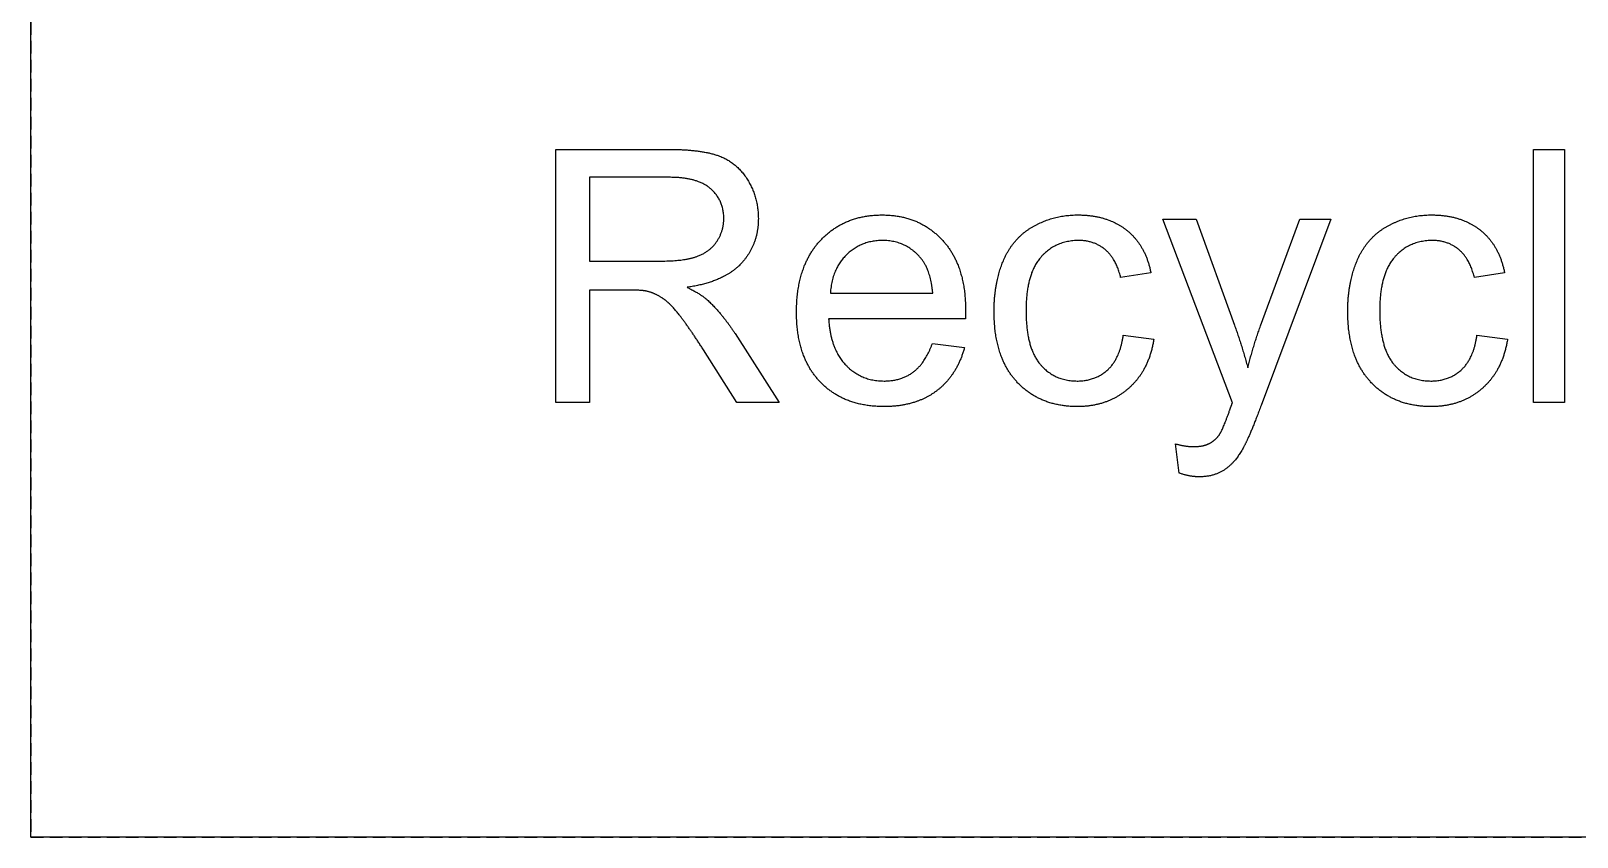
# Model space of a CAD drawing. Header units: millimetres. Extents: x -50 to 50, y -35 to 40.
# Drawn here: x -50 to 11.1, y -35 to -3.2 of the extents above; entities that cross this region are included whole.
import ezdxf

# ---------------------------------------------------------------- set-up
doc = ezdxf.new("R2010")
doc.units = ezdxf.units.MM
doc.linetypes.add('DASHED', pattern=[0.75, 0.5, -0.25])
doc.layers.get('0').update_dxf_attribs({"linetype": 'CONTINUOUS'})

msp = doc.modelspace()

# ---------------------------------------------------------------- linework, layer by layer
at = {"linetype": 'DASHED'}
for p, q in [((-50.018, 24.921), (-50.018, -35.034)), ((-50.018, -35.034), (49.982, -35.034))]:
    msp.add_line(p, q, dxfattribs=at)
for p, q in [((-29.281, -17.86), (-29.281, -7.86)), ((-29.281, -7.86), (-24.848, -7.86)), ((9.327, -17.86), (9.327, -7.86)), ((9.327, -7.86), (10.555, -7.86)), ((10.555, -7.86), (10.555, -17.86)), ((-24.793, -8.965), (-27.958, -8.965)), ((-27.958, -8.965), (-27.958, -12.274)), ((-2.562, -17.874), (-5.311, -10.616)), ((-5.311, -10.616), (-3.988, -10.616)), ((-3.988, -10.616), (-2.481, -14.811)), ((-1.451, -14.838), (0.098, -10.616)), ((1.326, -10.616), (-1.43, -17.983)), ((0.098, -10.616), (1.326, -10.616)), ((-27.958, -12.274), (-25.114, -12.274)), ((-5.782, -12.744), (-6.976, -12.928)), ((8.188, -12.744), (6.994, -12.928)), ((-26.423, -13.419), (-27.958, -13.419)), ((-27.958, -13.419), (-27.958, -17.86)), ((-18.442, -13.542), (-14.397, -13.542)), ((-13.108, -14.552), (-18.511, -14.552)), ((-22.208, -15.138), (-20.468, -17.86)), ((-6.873, -15.207), (-5.666, -15.364)), ((7.097, -15.207), (8.304, -15.364)), ((-22.133, -17.86), (-23.456, -15.78)), ((-14.411, -15.527), (-13.142, -15.684)), ((-27.958, -17.86), (-29.281, -17.86)), ((-20.468, -17.86), (-22.133, -17.86)), ((10.555, -17.86), (9.327, -17.86)), ((-4.67, -20.65), (-4.807, -19.497))]:
    msp.add_line(p, q)
msp.add_lwpolyline([(-50.018, 39.966), (49.982, 39.966), (49.982, -35.034), (-50.018, -35.034)], close=True)
for points in [[(-24.848, -7.86), (-23.511, -7.86), (-22.815, -8.13)], [(-22.815, -8.13), (-22.119, -8.399), (-21.703, -9.081)], [(-23.166, -9.422), (-23.681, -8.965), (-24.793, -8.965)], [(-21.703, -9.081), (-21.287, -9.763), (-21.287, -10.589)], [(-22.651, -10.589), (-22.651, -9.879), (-23.166, -9.422)], [(-22.917, -11.486), (-22.651, -11.073), (-22.651, -10.589)], [(-21.287, -10.589), (-21.287, -11.653), (-21.976, -12.383)], [(-18.838, -11.462), (-17.897, -10.452), (-16.396, -10.452)], [(-16.396, -10.452), (-14.943, -10.452), (-14.022, -11.441)], [(-11.587, -12.212), (-11.198, -11.332), (-10.403, -10.892)], [(-10.403, -10.892), (-9.609, -10.452), (-8.674, -10.452)], [(-8.674, -10.452), (-7.494, -10.452), (-6.744, -11.049)], [(2.383, -12.212), (2.772, -11.332), (3.566, -10.892)], [(3.566, -10.892), (4.361, -10.452), (5.296, -10.452)], [(5.296, -10.452), (6.476, -10.452), (7.226, -11.049)], [(-23.695, -12.086), (-23.183, -11.898), (-22.917, -11.486)], [(-19.779, -14.299), (-19.779, -12.471), (-18.838, -11.462)], [(-16.382, -11.462), (-17.228, -11.462), (-17.805, -12.028)], [(-14.861, -12.171), (-15.448, -11.462), (-16.382, -11.462)], [(-14.022, -11.441), (-13.101, -12.43), (-13.101, -14.224)], [(-8.627, -11.462), (-9.554, -11.462), (-10.134, -12.127)], [(-7.579, -11.83), (-8.013, -11.462), (-8.627, -11.462)], [(-6.744, -11.049), (-5.994, -11.646), (-5.782, -12.744)], [(5.343, -11.462), (4.416, -11.462), (3.836, -12.127)], [(6.39, -11.83), (5.957, -11.462), (5.343, -11.462)], [(7.226, -11.049), (7.976, -11.646), (8.188, -12.744)], [(-25.114, -12.274), (-24.206, -12.274), (-23.695, -12.086)], [(-17.805, -12.028), (-18.381, -12.594), (-18.442, -13.542)], [(-14.397, -13.542), (-14.479, -12.628), (-14.861, -12.171)], [(-11.976, -14.265), (-11.976, -13.092), (-11.587, -12.212)], [(-10.134, -12.127), (-10.714, -12.792), (-10.714, -14.231)], [(-6.976, -12.928), (-7.146, -12.198), (-7.579, -11.83)], [(1.994, -14.265), (1.994, -13.092), (2.383, -12.212)], [(3.836, -12.127), (3.256, -12.792), (3.256, -14.231)], [(6.994, -12.928), (6.824, -12.198), (6.39, -11.83)], [(-21.976, -12.383), (-22.665, -13.113), (-24.104, -13.31)], [(-25.687, -13.467), (-25.912, -13.419), (-26.423, -13.419)], [(-24.104, -13.31), (-23.579, -13.563), (-23.306, -13.808)], [(-25.083, -13.733), (-25.38, -13.542), (-25.687, -13.467)], [(-24.411, -14.402), (-24.786, -13.924), (-25.083, -13.733)], [(-23.306, -13.808), (-22.726, -14.34), (-22.208, -15.138)], [(-23.456, -15.78), (-24.036, -14.879), (-24.411, -14.402)], [(-18.848, -17.045), (-19.779, -16.066), (-19.779, -14.299)], [(-18.511, -14.552), (-18.442, -15.746), (-17.835, -16.38)], [(-13.101, -14.224), (-13.101, -14.334), (-13.108, -14.552)], [(-11.072, -17.052), (-11.976, -16.08), (-11.976, -14.265)], [(-10.714, -14.231), (-10.714, -15.691), (-10.155, -16.353)], [(2.898, -17.052), (1.994, -16.08), (1.994, -14.265)], [(3.256, -14.231), (3.256, -15.691), (3.815, -16.353)], [(-7.487, -16.571), (-7.003, -16.128), (-6.873, -15.207)], [(-2.481, -14.811), (-2.187, -15.609), (-1.955, -16.489)], [(-1.955, -16.489), (-1.744, -15.643), (-1.451, -14.838)], [(6.483, -16.571), (6.967, -16.128), (7.097, -15.207)], [(-15.168, -16.66), (-14.691, -16.305), (-14.411, -15.527)], [(-13.142, -15.684), (-13.442, -16.796), (-14.254, -17.41)], [(-5.666, -15.364), (-5.864, -16.612), (-6.679, -17.318)], [(8.304, -15.364), (8.106, -16.612), (7.291, -17.318)], [(-17.835, -16.38), (-17.228, -17.014), (-16.321, -17.014)], [(-10.155, -16.353), (-9.595, -17.014), (-8.695, -17.014)], [(3.815, -16.353), (4.375, -17.014), (5.275, -17.014)], [(-16.328, -18.024), (-17.917, -18.024), (-18.848, -17.045)], [(-16.321, -17.014), (-15.646, -17.014), (-15.168, -16.66)], [(-8.681, -18.024), (-10.168, -18.024), (-11.072, -17.052)], [(-8.695, -17.014), (-7.972, -17.014), (-7.487, -16.571)], [(5.289, -18.024), (3.802, -18.024), (2.898, -17.052)], [(5.275, -17.014), (5.998, -17.014), (6.483, -16.571)], [(-14.254, -17.41), (-15.066, -18.024), (-16.328, -18.024)], [(-6.679, -17.318), (-7.494, -18.024), (-8.681, -18.024)], [(7.291, -17.318), (6.476, -18.024), (5.289, -18.024)], [(-3.047, -19.088), (-2.931, -18.904), (-2.672, -18.174)], [(-2.672, -18.174), (-2.637, -18.072), (-2.562, -17.874)], [(-1.43, -17.983), (-1.873, -19.177), (-2.119, -19.627)], [(-4.807, -19.497), (-4.404, -19.606), (-4.104, -19.606)], [(-4.104, -19.606), (-3.695, -19.606), (-3.449, -19.47)], [(-3.449, -19.47), (-3.204, -19.334), (-3.047, -19.088)], [(-2.119, -19.627), (-2.446, -20.234), (-2.869, -20.517)], [(-3.879, -20.8), (-4.234, -20.8), (-4.67, -20.65)], [(-2.869, -20.517), (-3.292, -20.8), (-3.879, -20.8)]]:
    msp.add_open_spline(points, degree=2)

doc.saveas('drawing.dxf')
